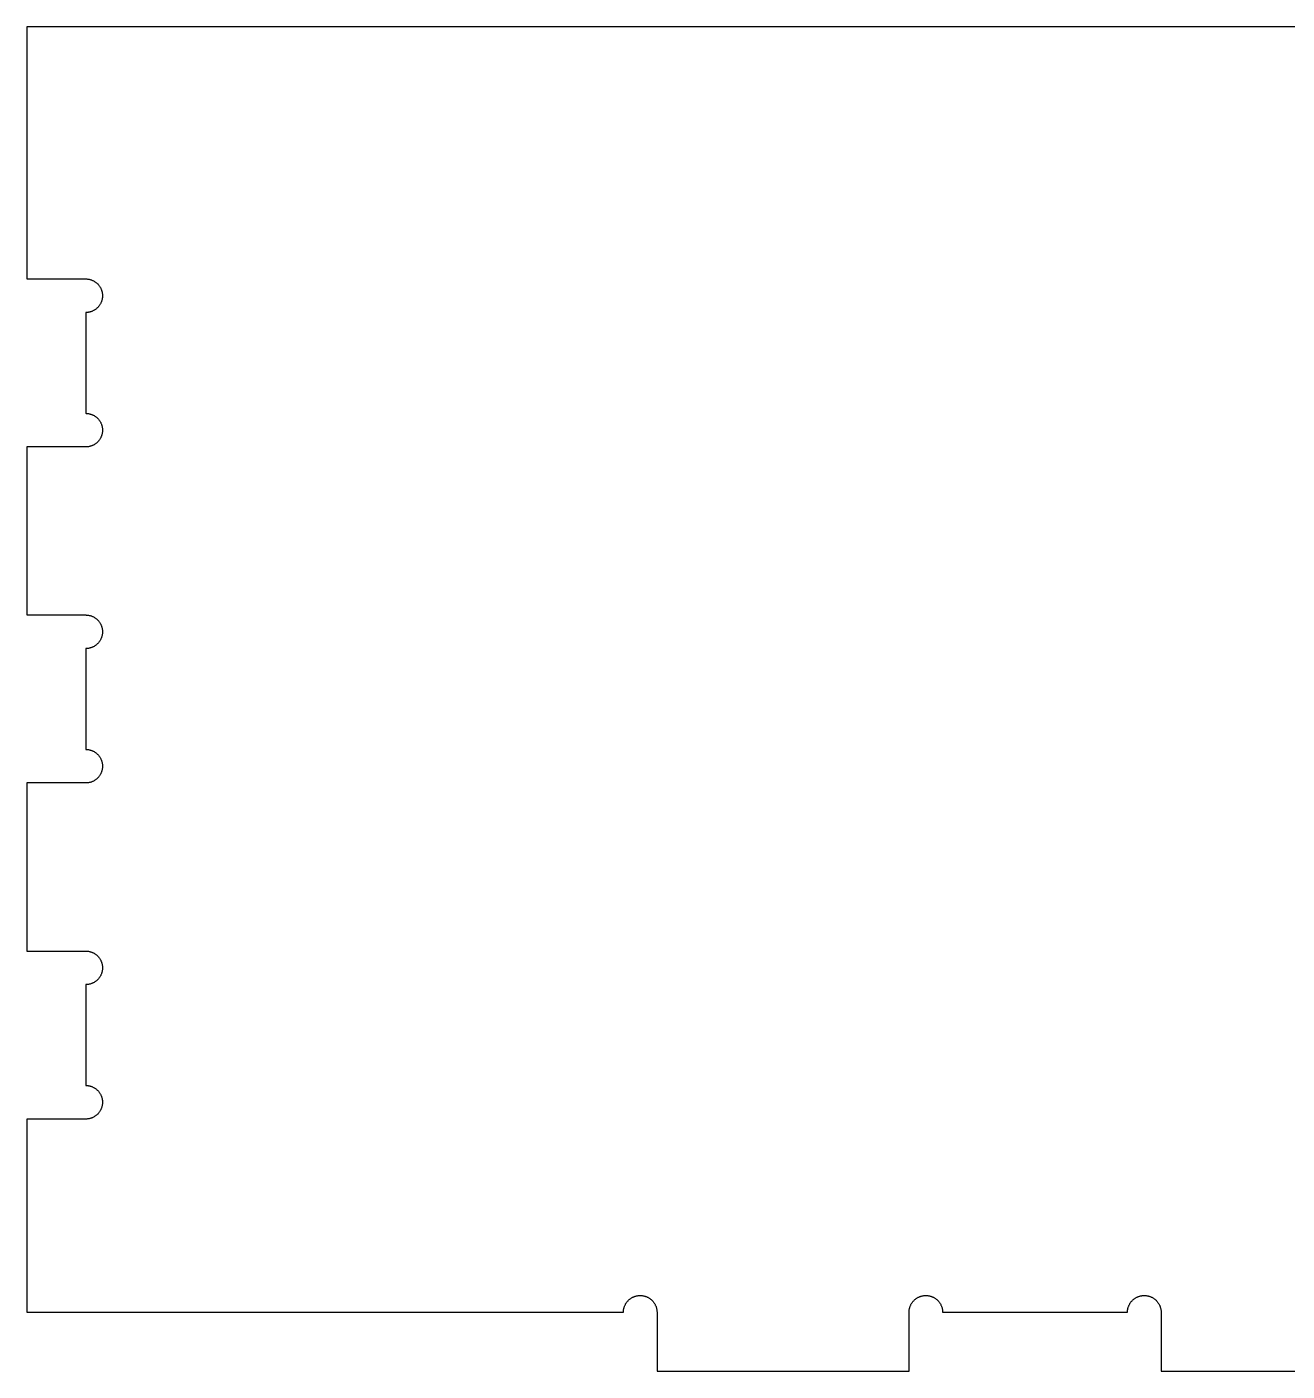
# Model space of a CAD drawing. Header units: millimetres. Extents: x 89.4 to 150.7, y -101.2 to -22.
# Drawn here: x 90.69 to 120.69, y -101.23 to -69.23 of the extents above; entities that cross this region are included whole.
import ezdxf

# ---------------------------------------------------------------- set-up
doc = ezdxf.new("R2010")
doc.units = ezdxf.units.MM
doc.layers.add('Default', color=18, linetype='Continuous', true_color=0x000000)

msp = doc.modelspace()

# ---------------------------------------------------------------- linework, layer by layer
at = {"layer": 'Default'}
for p, q in [((150.69, -69.227), (90.69, -69.227)), ((90.69, -69.227), (90.69, -75.227)), ((90.69, -75.227), (92.09, -75.227)), ((92.09, -75.227), (92.104, -75.228)), ((92.104, -75.228), (92.117, -75.228)), ((92.117, -75.228), (92.131, -75.23)), ((92.131, -75.23), (92.145, -75.231)), ((92.145, -75.231), (92.158, -75.233)), ((92.158, -75.233), (92.172, -75.236)), ((92.172, -75.236), (92.186, -75.239)), ((92.186, -75.239), (92.199, -75.243)), ((92.199, -75.243), (92.212, -75.247)), ((92.212, -75.247), (92.225, -75.251)), ((92.225, -75.251), (92.238, -75.256)), ((92.238, -75.256), (92.251, -75.261)), ((92.251, -75.261), (92.263, -75.267)), ((92.263, -75.267), (92.276, -75.273)), ((92.276, -75.273), (92.288, -75.28)), ((92.288, -75.28), (92.3, -75.287)), ((92.3, -75.287), (92.311, -75.294)), ((92.311, -75.294), (92.323, -75.302)), ((92.323, -75.302), (92.334, -75.31)), ((92.334, -75.31), (92.345, -75.319)), ((92.345, -75.319), (92.355, -75.328)), ((92.355, -75.328), (92.365, -75.337)), ((92.365, -75.337), (92.375, -75.347)), ((92.375, -75.347), (92.385, -75.357)), ((92.385, -75.357), (92.394, -75.367)), ((92.394, -75.367), (92.403, -75.378)), ((92.403, -75.378), (92.411, -75.389)), ((92.411, -75.389), (92.419, -75.4)), ((92.419, -75.4), (92.427, -75.412)), ((92.427, -75.412), (92.434, -75.423)), ((92.434, -75.423), (92.441, -75.435)), ((92.441, -75.435), (92.447, -75.448)), ((92.447, -75.448), (92.453, -75.46)), ((92.453, -75.46), (92.459, -75.473)), ((92.459, -75.473), (92.464, -75.486)), ((92.464, -75.486), (92.468, -75.499)), ((92.468, -75.499), (92.473, -75.512)), ((92.473, -75.512), (92.476, -75.525)), ((92.434, -75.831), (92.427, -75.843)), ((92.441, -75.819), (92.434, -75.831)), ((92.447, -75.807), (92.441, -75.819)), ((92.453, -75.795), (92.447, -75.807)), ((92.459, -75.782), (92.453, -75.795)), ((92.464, -75.769), (92.459, -75.782)), ((92.468, -75.756), (92.464, -75.769)), ((92.473, -75.743), (92.468, -75.756)), ((92.476, -75.73), (92.473, -75.743)), ((92.476, -75.525), (92.48, -75.538)), ((92.48, -75.716), (92.476, -75.73)), ((92.48, -75.538), (92.483, -75.552)), ((92.483, -75.703), (92.48, -75.716)), ((92.483, -75.552), (92.485, -75.566)), ((92.485, -75.689), (92.483, -75.703)), ((92.485, -75.566), (92.487, -75.579)), ((92.487, -75.676), (92.485, -75.689)), ((92.487, -75.579), (92.488, -75.593)), ((92.488, -75.662), (92.487, -75.676)), ((92.488, -75.593), (92.489, -75.607)), ((92.489, -75.648), (92.488, -75.662)), ((92.489, -75.607), (92.49, -75.621)), ((92.49, -75.634), (92.489, -75.648)), ((92.49, -75.621), (92.49, -75.634)), ((92.104, -76.027), (92.09, -76.027)), ((92.09, -76.027), (92.09, -78.427)), ((92.117, -76.026), (92.104, -76.027)), ((92.131, -76.025), (92.117, -76.026)), ((92.145, -76.024), (92.131, -76.025)), ((92.158, -76.022), (92.145, -76.024)), ((92.172, -76.019), (92.158, -76.022)), ((92.186, -76.016), (92.172, -76.019)), ((92.199, -76.012), (92.186, -76.016)), ((92.212, -76.008), (92.199, -76.012)), ((92.225, -76.004), (92.212, -76.008)), ((92.238, -75.999), (92.225, -76.004)), ((92.251, -75.994), (92.238, -75.999)), ((92.263, -75.988), (92.251, -75.994)), ((92.276, -75.982), (92.263, -75.988)), ((92.288, -75.975), (92.276, -75.982)), ((92.3, -75.968), (92.288, -75.975)), ((92.311, -75.961), (92.3, -75.968)), ((92.323, -75.953), (92.311, -75.961)), ((92.334, -75.944), (92.323, -75.953)), ((92.345, -75.936), (92.334, -75.944)), ((92.355, -75.927), (92.345, -75.936)), ((92.365, -75.918), (92.355, -75.927)), ((92.375, -75.908), (92.365, -75.918)), ((92.385, -75.898), (92.375, -75.908)), ((92.394, -75.887), (92.385, -75.898)), ((92.403, -75.877), (92.394, -75.887)), ((92.411, -75.866), (92.403, -75.877)), ((92.419, -75.855), (92.411, -75.866)), ((92.427, -75.843), (92.419, -75.855)), ((92.09, -78.427), (92.104, -78.428)), ((92.104, -78.428), (92.117, -78.428)), ((92.117, -78.428), (92.131, -78.43)), ((92.131, -78.43), (92.145, -78.431)), ((92.145, -78.431), (92.158, -78.433)), ((92.158, -78.433), (92.172, -78.436)), ((92.172, -78.436), (92.186, -78.439)), ((92.186, -78.439), (92.199, -78.443)), ((92.199, -78.443), (92.212, -78.447)), ((92.212, -78.447), (92.225, -78.451)), ((92.225, -78.451), (92.238, -78.456)), ((92.238, -78.456), (92.251, -78.461)), ((92.251, -78.461), (92.263, -78.467)), ((92.263, -78.467), (92.276, -78.473)), ((92.276, -78.473), (92.288, -78.48)), ((92.288, -78.48), (92.3, -78.487)), ((92.3, -78.487), (92.311, -78.494)), ((92.311, -78.494), (92.323, -78.502)), ((92.323, -78.502), (92.334, -78.51)), ((92.334, -78.51), (92.345, -78.519)), ((92.345, -78.519), (92.355, -78.528)), ((92.355, -78.528), (92.365, -78.537)), ((92.365, -78.537), (92.375, -78.547)), ((92.375, -78.547), (92.385, -78.557)), ((92.385, -78.557), (92.394, -78.567)), ((92.394, -78.567), (92.403, -78.578)), ((92.403, -78.578), (92.411, -78.589)), ((92.411, -78.589), (92.419, -78.6)), ((92.419, -78.6), (92.427, -78.612)), ((92.427, -78.612), (92.434, -78.623)), ((92.434, -78.623), (92.441, -78.635)), ((92.441, -78.635), (92.447, -78.648)), ((92.447, -78.648), (92.453, -78.66)), ((92.453, -78.66), (92.459, -78.673)), ((92.459, -78.673), (92.464, -78.686)), ((92.464, -78.686), (92.468, -78.699)), ((92.468, -78.699), (92.473, -78.712)), ((92.473, -78.712), (92.476, -78.725)), ((92.434, -79.031), (92.427, -79.043)), ((92.441, -79.019), (92.434, -79.031)), ((92.447, -79.007), (92.441, -79.019)), ((92.453, -78.995), (92.447, -79.007)), ((92.459, -78.982), (92.453, -78.995)), ((92.464, -78.969), (92.459, -78.982)), ((92.468, -78.956), (92.464, -78.969)), ((92.473, -78.943), (92.468, -78.956)), ((92.476, -78.93), (92.473, -78.943)), ((92.476, -78.725), (92.48, -78.738)), ((92.48, -78.916), (92.476, -78.93)), ((92.48, -78.738), (92.483, -78.752)), ((92.483, -78.903), (92.48, -78.916)), ((92.483, -78.752), (92.485, -78.766)), ((92.485, -78.889), (92.483, -78.903)), ((92.485, -78.766), (92.487, -78.779)), ((92.487, -78.876), (92.485, -78.889)), ((92.487, -78.779), (92.488, -78.793)), ((92.488, -78.862), (92.487, -78.876)), ((92.488, -78.793), (92.489, -78.807)), ((92.489, -78.848), (92.488, -78.862)), ((92.489, -78.807), (92.49, -78.821)), ((92.49, -78.834), (92.489, -78.848)), ((92.49, -78.821), (92.49, -78.834)), ((92.09, -79.227), (90.69, -79.227)), ((90.69, -79.227), (90.69, -83.227)), ((92.104, -79.227), (92.09, -79.227)), ((92.117, -79.226), (92.104, -79.227)), ((92.131, -79.225), (92.117, -79.226)), ((92.145, -79.224), (92.131, -79.225)), ((92.158, -79.222), (92.145, -79.224)), ((92.172, -79.219), (92.158, -79.222)), ((92.186, -79.216), (92.172, -79.219)), ((92.199, -79.212), (92.186, -79.216)), ((92.212, -79.208), (92.199, -79.212)), ((92.225, -79.204), (92.212, -79.208)), ((92.238, -79.199), (92.225, -79.204)), ((92.251, -79.194), (92.238, -79.199)), ((92.263, -79.188), (92.251, -79.194)), ((92.276, -79.182), (92.263, -79.188)), ((92.288, -79.175), (92.276, -79.182)), ((92.3, -79.168), (92.288, -79.175)), ((92.311, -79.161), (92.3, -79.168)), ((92.323, -79.153), (92.311, -79.161)), ((92.334, -79.144), (92.323, -79.153)), ((92.345, -79.136), (92.334, -79.144)), ((92.355, -79.127), (92.345, -79.136)), ((92.365, -79.118), (92.355, -79.127)), ((92.375, -79.108), (92.365, -79.118)), ((92.385, -79.098), (92.375, -79.108)), ((92.394, -79.087), (92.385, -79.098)), ((92.403, -79.077), (92.394, -79.087)), ((92.411, -79.066), (92.403, -79.077)), ((92.419, -79.055), (92.411, -79.066)), ((92.427, -79.043), (92.419, -79.055)), ((90.69, -83.227), (92.09, -83.227)), ((92.09, -83.227), (92.104, -83.228)), ((92.104, -83.228), (92.117, -83.228)), ((92.117, -83.228), (92.131, -83.23)), ((92.131, -83.23), (92.145, -83.231)), ((92.145, -83.231), (92.158, -83.233)), ((92.158, -83.233), (92.172, -83.236)), ((92.172, -83.236), (92.186, -83.239)), ((92.186, -83.239), (92.199, -83.243)), ((92.199, -83.243), (92.212, -83.247)), ((92.212, -83.247), (92.225, -83.251)), ((92.225, -83.251), (92.238, -83.256)), ((92.238, -83.256), (92.251, -83.261)), ((92.251, -83.261), (92.263, -83.267)), ((92.263, -83.267), (92.276, -83.273)), ((92.276, -83.273), (92.288, -83.28)), ((92.288, -83.28), (92.3, -83.287)), ((92.3, -83.287), (92.311, -83.294)), ((92.311, -83.294), (92.323, -83.302)), ((92.323, -83.302), (92.334, -83.31)), ((92.334, -83.31), (92.345, -83.319)), ((92.345, -83.319), (92.355, -83.328)), ((92.355, -83.328), (92.365, -83.337)), ((92.365, -83.337), (92.375, -83.347)), ((92.375, -83.347), (92.385, -83.357)), ((92.385, -83.357), (92.394, -83.367)), ((92.394, -83.367), (92.403, -83.378)), ((92.403, -83.378), (92.411, -83.389)), ((92.411, -83.389), (92.419, -83.4)), ((92.419, -83.4), (92.427, -83.412)), ((92.427, -83.412), (92.434, -83.423)), ((92.434, -83.423), (92.441, -83.435)), ((92.441, -83.435), (92.447, -83.448)), ((92.447, -83.448), (92.453, -83.46)), ((92.453, -83.46), (92.459, -83.473)), ((92.459, -83.473), (92.464, -83.486)), ((92.464, -83.486), (92.468, -83.499)), ((92.468, -83.499), (92.473, -83.512)), ((92.473, -83.512), (92.476, -83.525)), ((92.434, -83.831), (92.427, -83.843)), ((92.441, -83.819), (92.434, -83.831)), ((92.447, -83.807), (92.441, -83.819)), ((92.453, -83.795), (92.447, -83.807)), ((92.459, -83.782), (92.453, -83.795)), ((92.464, -83.769), (92.459, -83.782)), ((92.468, -83.756), (92.464, -83.769)), ((92.473, -83.743), (92.468, -83.756)), ((92.476, -83.73), (92.473, -83.743)), ((92.476, -83.525), (92.48, -83.538)), ((92.48, -83.716), (92.476, -83.73)), ((92.48, -83.538), (92.483, -83.552)), ((92.483, -83.703), (92.48, -83.716)), ((92.483, -83.552), (92.485, -83.566)), ((92.485, -83.689), (92.483, -83.703)), ((92.485, -83.566), (92.487, -83.579)), ((92.487, -83.676), (92.485, -83.689)), ((92.487, -83.579), (92.488, -83.593)), ((92.488, -83.662), (92.487, -83.676)), ((92.488, -83.593), (92.489, -83.607)), ((92.489, -83.648), (92.488, -83.662)), ((92.489, -83.607), (92.49, -83.621)), ((92.49, -83.634), (92.489, -83.648)), ((92.49, -83.621), (92.49, -83.634)), ((92.104, -84.027), (92.09, -84.027)), ((92.09, -84.027), (92.09, -86.427)), ((92.117, -84.026), (92.104, -84.027)), ((92.131, -84.025), (92.117, -84.026)), ((92.145, -84.024), (92.131, -84.025)), ((92.158, -84.022), (92.145, -84.024)), ((92.172, -84.019), (92.158, -84.022)), ((92.186, -84.016), (92.172, -84.019)), ((92.199, -84.012), (92.186, -84.016)), ((92.212, -84.008), (92.199, -84.012)), ((92.225, -84.004), (92.212, -84.008)), ((92.238, -83.999), (92.225, -84.004)), ((92.251, -83.994), (92.238, -83.999)), ((92.263, -83.988), (92.251, -83.994)), ((92.276, -83.982), (92.263, -83.988)), ((92.288, -83.975), (92.276, -83.982)), ((92.3, -83.968), (92.288, -83.975)), ((92.311, -83.961), (92.3, -83.968)), ((92.323, -83.953), (92.311, -83.961)), ((92.334, -83.944), (92.323, -83.953)), ((92.345, -83.936), (92.334, -83.944)), ((92.355, -83.927), (92.345, -83.936)), ((92.365, -83.918), (92.355, -83.927)), ((92.375, -83.908), (92.365, -83.918)), ((92.385, -83.898), (92.375, -83.908)), ((92.394, -83.887), (92.385, -83.898)), ((92.403, -83.877), (92.394, -83.887)), ((92.411, -83.866), (92.403, -83.877)), ((92.419, -83.855), (92.411, -83.866)), ((92.427, -83.843), (92.419, -83.855)), ((92.09, -86.427), (92.104, -86.428)), ((92.104, -86.428), (92.117, -86.428)), ((92.117, -86.428), (92.131, -86.43)), ((92.131, -86.43), (92.145, -86.431)), ((92.145, -86.431), (92.158, -86.433)), ((92.158, -86.433), (92.172, -86.436)), ((92.172, -86.436), (92.186, -86.439)), ((92.186, -86.439), (92.199, -86.443)), ((92.199, -86.443), (92.212, -86.447)), ((92.212, -86.447), (92.225, -86.451)), ((92.225, -86.451), (92.238, -86.456)), ((92.238, -86.456), (92.251, -86.461)), ((92.251, -86.461), (92.263, -86.467)), ((92.263, -86.467), (92.276, -86.473)), ((92.276, -86.473), (92.288, -86.48)), ((92.288, -86.48), (92.3, -86.487)), ((92.3, -86.487), (92.311, -86.494)), ((92.311, -86.494), (92.323, -86.502)), ((92.323, -86.502), (92.334, -86.51)), ((92.334, -86.51), (92.345, -86.519)), ((92.345, -86.519), (92.355, -86.528)), ((92.355, -86.528), (92.365, -86.537)), ((92.365, -86.537), (92.375, -86.547)), ((92.375, -86.547), (92.385, -86.557)), ((92.385, -86.557), (92.394, -86.567)), ((92.394, -86.567), (92.403, -86.578)), ((92.403, -86.578), (92.411, -86.589)), ((92.411, -86.589), (92.419, -86.6)), ((92.419, -86.6), (92.427, -86.612)), ((92.427, -86.612), (92.434, -86.623)), ((92.434, -86.623), (92.441, -86.635)), ((92.441, -86.635), (92.447, -86.648)), ((92.447, -86.648), (92.453, -86.66)), ((92.453, -86.66), (92.459, -86.673)), ((92.459, -86.673), (92.464, -86.686)), ((92.464, -86.686), (92.468, -86.699)), ((92.468, -86.699), (92.473, -86.712)), ((92.473, -86.712), (92.476, -86.725)), ((92.434, -87.031), (92.427, -87.043)), ((92.441, -87.019), (92.434, -87.031)), ((92.447, -87.007), (92.441, -87.019)), ((92.453, -86.995), (92.447, -87.007)), ((92.459, -86.982), (92.453, -86.995)), ((92.464, -86.969), (92.459, -86.982)), ((92.468, -86.956), (92.464, -86.969)), ((92.473, -86.943), (92.468, -86.956)), ((92.476, -86.93), (92.473, -86.943)), ((92.476, -86.725), (92.48, -86.738)), ((92.48, -86.916), (92.476, -86.93)), ((92.48, -86.738), (92.483, -86.752)), ((92.483, -86.903), (92.48, -86.916)), ((92.483, -86.752), (92.485, -86.766)), ((92.485, -86.889), (92.483, -86.903)), ((92.485, -86.766), (92.487, -86.779)), ((92.487, -86.876), (92.485, -86.889)), ((92.487, -86.779), (92.488, -86.793)), ((92.488, -86.862), (92.487, -86.876)), ((92.488, -86.793), (92.489, -86.807)), ((92.489, -86.848), (92.488, -86.862)), ((92.489, -86.807), (92.49, -86.821)), ((92.49, -86.834), (92.489, -86.848)), ((92.49, -86.821), (92.49, -86.834)), ((92.09, -87.227), (90.69, -87.227)), ((90.69, -87.227), (90.69, -91.227)), ((92.104, -87.227), (92.09, -87.227)), ((92.117, -87.226), (92.104, -87.227)), ((92.131, -87.225), (92.117, -87.226)), ((92.145, -87.224), (92.131, -87.225)), ((92.158, -87.222), (92.145, -87.224)), ((92.172, -87.219), (92.158, -87.222)), ((92.186, -87.216), (92.172, -87.219)), ((92.199, -87.212), (92.186, -87.216)), ((92.212, -87.208), (92.199, -87.212)), ((92.225, -87.204), (92.212, -87.208)), ((92.238, -87.199), (92.225, -87.204)), ((92.251, -87.194), (92.238, -87.199)), ((92.263, -87.188), (92.251, -87.194)), ((92.276, -87.182), (92.263, -87.188)), ((92.288, -87.175), (92.276, -87.182)), ((92.3, -87.168), (92.288, -87.175)), ((92.311, -87.161), (92.3, -87.168)), ((92.323, -87.153), (92.311, -87.161)), ((92.334, -87.144), (92.323, -87.153)), ((92.345, -87.136), (92.334, -87.144)), ((92.355, -87.127), (92.345, -87.136)), ((92.365, -87.118), (92.355, -87.127)), ((92.375, -87.108), (92.365, -87.118)), ((92.385, -87.098), (92.375, -87.108)), ((92.394, -87.087), (92.385, -87.098)), ((92.403, -87.077), (92.394, -87.087)), ((92.411, -87.066), (92.403, -87.077)), ((92.419, -87.055), (92.411, -87.066)), ((92.427, -87.043), (92.419, -87.055)), ((90.69, -91.227), (92.09, -91.227)), ((92.09, -91.227), (92.104, -91.228)), ((92.104, -91.228), (92.117, -91.228)), ((92.117, -91.228), (92.131, -91.23)), ((92.131, -91.23), (92.145, -91.231)), ((92.145, -91.231), (92.158, -91.233)), ((92.158, -91.233), (92.172, -91.236)), ((92.172, -91.236), (92.186, -91.239)), ((92.186, -91.239), (92.199, -91.243)), ((92.199, -91.243), (92.212, -91.247)), ((92.212, -91.247), (92.225, -91.251)), ((92.225, -91.251), (92.238, -91.256)), ((92.238, -91.256), (92.251, -91.261)), ((92.251, -91.261), (92.263, -91.267)), ((92.263, -91.267), (92.276, -91.273)), ((92.276, -91.273), (92.288, -91.28)), ((92.288, -91.28), (92.3, -91.287)), ((92.3, -91.287), (92.311, -91.294)), ((92.311, -91.294), (92.323, -91.302)), ((92.323, -91.302), (92.334, -91.31)), ((92.334, -91.31), (92.345, -91.319)), ((92.345, -91.319), (92.355, -91.328)), ((92.355, -91.328), (92.365, -91.337)), ((92.365, -91.337), (92.375, -91.347)), ((92.375, -91.347), (92.385, -91.357)), ((92.385, -91.357), (92.394, -91.367)), ((92.394, -91.367), (92.403, -91.378)), ((92.403, -91.378), (92.411, -91.389)), ((92.411, -91.389), (92.419, -91.4)), ((92.419, -91.4), (92.427, -91.412)), ((92.427, -91.412), (92.434, -91.423)), ((92.434, -91.423), (92.441, -91.435)), ((92.441, -91.435), (92.447, -91.448)), ((92.447, -91.448), (92.453, -91.46)), ((92.453, -91.46), (92.459, -91.473)), ((92.459, -91.473), (92.464, -91.486)), ((92.464, -91.486), (92.468, -91.499)), ((92.468, -91.499), (92.473, -91.512)), ((92.473, -91.512), (92.476, -91.525)), ((92.434, -91.831), (92.427, -91.843)), ((92.441, -91.819), (92.434, -91.831)), ((92.447, -91.807), (92.441, -91.819)), ((92.453, -91.795), (92.447, -91.807)), ((92.459, -91.782), (92.453, -91.795)), ((92.464, -91.769), (92.459, -91.782)), ((92.468, -91.756), (92.464, -91.769)), ((92.473, -91.743), (92.468, -91.756)), ((92.476, -91.73), (92.473, -91.743)), ((92.476, -91.525), (92.48, -91.538)), ((92.48, -91.716), (92.476, -91.73)), ((92.48, -91.538), (92.483, -91.552)), ((92.483, -91.703), (92.48, -91.716)), ((92.483, -91.552), (92.485, -91.566)), ((92.485, -91.689), (92.483, -91.703)), ((92.485, -91.566), (92.487, -91.579)), ((92.487, -91.676), (92.485, -91.689)), ((92.487, -91.579), (92.488, -91.593)), ((92.488, -91.662), (92.487, -91.676)), ((92.488, -91.593), (92.489, -91.607)), ((92.489, -91.648), (92.488, -91.662)), ((92.489, -91.607), (92.49, -91.621)), ((92.49, -91.634), (92.489, -91.648)), ((92.49, -91.621), (92.49, -91.634)), ((92.104, -92.027), (92.09, -92.027)), ((92.09, -92.027), (92.09, -94.427)), ((92.117, -92.026), (92.104, -92.027)), ((92.131, -92.025), (92.117, -92.026)), ((92.145, -92.024), (92.131, -92.025)), ((92.158, -92.022), (92.145, -92.024)), ((92.172, -92.019), (92.158, -92.022)), ((92.186, -92.016), (92.172, -92.019)), ((92.199, -92.012), (92.186, -92.016)), ((92.212, -92.008), (92.199, -92.012)), ((92.225, -92.004), (92.212, -92.008)), ((92.238, -91.999), (92.225, -92.004)), ((92.251, -91.994), (92.238, -91.999)), ((92.263, -91.988), (92.251, -91.994)), ((92.276, -91.982), (92.263, -91.988)), ((92.288, -91.975), (92.276, -91.982)), ((92.3, -91.968), (92.288, -91.975)), ((92.311, -91.961), (92.3, -91.968)), ((92.323, -91.953), (92.311, -91.961)), ((92.334, -91.944), (92.323, -91.953)), ((92.345, -91.936), (92.334, -91.944)), ((92.355, -91.927), (92.345, -91.936)), ((92.365, -91.918), (92.355, -91.927)), ((92.375, -91.908), (92.365, -91.918)), ((92.385, -91.898), (92.375, -91.908)), ((92.394, -91.887), (92.385, -91.898)), ((92.403, -91.877), (92.394, -91.887)), ((92.411, -91.866), (92.403, -91.877)), ((92.419, -91.855), (92.411, -91.866)), ((92.427, -91.843), (92.419, -91.855)), ((92.09, -94.427), (92.104, -94.428)), ((92.104, -94.428), (92.117, -94.428)), ((92.117, -94.428), (92.131, -94.43)), ((92.131, -94.43), (92.145, -94.431)), ((92.145, -94.431), (92.158, -94.433)), ((92.158, -94.433), (92.172, -94.436)), ((92.172, -94.436), (92.186, -94.439)), ((92.186, -94.439), (92.199, -94.443)), ((92.199, -94.443), (92.212, -94.447)), ((92.212, -94.447), (92.225, -94.451)), ((92.225, -94.451), (92.238, -94.456)), ((92.238, -94.456), (92.251, -94.461)), ((92.251, -94.461), (92.263, -94.467)), ((92.263, -94.467), (92.276, -94.473)), ((92.276, -94.473), (92.288, -94.48)), ((92.288, -94.48), (92.3, -94.487)), ((92.3, -94.487), (92.311, -94.494)), ((92.311, -94.494), (92.323, -94.502)), ((92.323, -94.502), (92.334, -94.51)), ((92.334, -94.51), (92.345, -94.519)), ((92.345, -94.519), (92.355, -94.528)), ((92.355, -94.528), (92.365, -94.537)), ((92.365, -94.537), (92.375, -94.547)), ((92.375, -94.547), (92.385, -94.557)), ((92.385, -94.557), (92.394, -94.567)), ((92.394, -94.567), (92.403, -94.578)), ((92.403, -94.578), (92.411, -94.589)), ((92.411, -94.589), (92.419, -94.6)), ((92.419, -94.6), (92.427, -94.612)), ((92.427, -94.612), (92.434, -94.623)), ((92.434, -94.623), (92.441, -94.635)), ((92.441, -94.635), (92.447, -94.648)), ((92.447, -94.648), (92.453, -94.66)), ((92.453, -94.66), (92.459, -94.673)), ((92.459, -94.673), (92.464, -94.686)), ((92.464, -94.686), (92.468, -94.699)), ((92.468, -94.699), (92.473, -94.712)), ((92.473, -94.712), (92.476, -94.725)), ((92.434, -95.031), (92.427, -95.043)), ((92.441, -95.019), (92.434, -95.031)), ((92.447, -95.007), (92.441, -95.019)), ((92.453, -94.995), (92.447, -95.007)), ((92.459, -94.982), (92.453, -94.995)), ((92.464, -94.969), (92.459, -94.982)), ((92.468, -94.956), (92.464, -94.969)), ((92.473, -94.943), (92.468, -94.956)), ((92.476, -94.93), (92.473, -94.943)), ((92.476, -94.725), (92.48, -94.738)), ((92.48, -94.916), (92.476, -94.93)), ((92.48, -94.738), (92.483, -94.752)), ((92.483, -94.903), (92.48, -94.916)), ((92.483, -94.752), (92.485, -94.766)), ((92.485, -94.889), (92.483, -94.903)), ((92.485, -94.766), (92.487, -94.779)), ((92.487, -94.876), (92.485, -94.889)), ((92.487, -94.779), (92.488, -94.793)), ((92.488, -94.862), (92.487, -94.876)), ((92.488, -94.793), (92.489, -94.807)), ((92.489, -94.848), (92.488, -94.862)), ((92.489, -94.807), (92.49, -94.821)), ((92.49, -94.834), (92.489, -94.848)), ((92.49, -94.821), (92.49, -94.834)), ((92.09, -95.227), (90.69, -95.227)), ((90.69, -95.227), (90.69, -99.827)), ((92.104, -95.227), (92.09, -95.227)), ((92.117, -95.226), (92.104, -95.227)), ((92.131, -95.225), (92.117, -95.226)), ((92.145, -95.224), (92.131, -95.225)), ((92.158, -95.222), (92.145, -95.224)), ((92.172, -95.219), (92.158, -95.222)), ((92.186, -95.216), (92.172, -95.219)), ((92.199, -95.212), (92.186, -95.216)), ((92.212, -95.208), (92.199, -95.212)), ((92.225, -95.204), (92.212, -95.208)), ((92.238, -95.199), (92.225, -95.204)), ((92.251, -95.194), (92.238, -95.199)), ((92.263, -95.188), (92.251, -95.194)), ((92.276, -95.182), (92.263, -95.188)), ((92.288, -95.175), (92.276, -95.182)), ((92.3, -95.168), (92.288, -95.175)), ((92.311, -95.161), (92.3, -95.168)), ((92.323, -95.153), (92.311, -95.161)), ((92.334, -95.144), (92.323, -95.153)), ((92.345, -95.136), (92.334, -95.144)), ((92.355, -95.127), (92.345, -95.136)), ((92.365, -95.118), (92.355, -95.127)), ((92.375, -95.108), (92.365, -95.118)), ((92.385, -95.098), (92.375, -95.108)), ((92.394, -95.087), (92.385, -95.098)), ((92.403, -95.077), (92.394, -95.087)), ((92.411, -95.066), (92.403, -95.077)), ((92.419, -95.055), (92.411, -95.066)), ((92.427, -95.043), (92.419, -95.055)), ((105.03, -99.524), (105.04, -99.515)), ((105.04, -99.515), (105.051, -99.506)), ((105.051, -99.506), (105.063, -99.498)), ((105.063, -99.498), (105.074, -99.491)), ((105.074, -99.491), (105.086, -99.483)), ((105.086, -99.483), (105.098, -99.477)), ((105.098, -99.477), (105.11, -99.47)), ((105.11, -99.47), (105.122, -99.464)), ((105.122, -99.464), (105.135, -99.459)), ((105.135, -99.459), (105.148, -99.453)), ((105.148, -99.453), (105.161, -99.449)), ((105.161, -99.449), (105.174, -99.445)), ((105.174, -99.445), (105.187, -99.441)), ((105.187, -99.441), (105.201, -99.437)), ((105.201, -99.437), (105.214, -99.435)), ((105.214, -99.435), (105.228, -99.432)), ((105.228, -99.432), (105.242, -99.43)), ((105.242, -99.43), (105.255, -99.429)), ((105.255, -99.429), (105.269, -99.428)), ((105.269, -99.428), (105.283, -99.428)), ((105.283, -99.428), (105.297, -99.428)), ((105.297, -99.428), (105.31, -99.428)), ((105.31, -99.428), (105.324, -99.429)), ((105.324, -99.429), (105.338, -99.43)), ((105.338, -99.43), (105.352, -99.432)), ((105.352, -99.432), (105.365, -99.435)), ((105.365, -99.435), (105.379, -99.437)), ((105.379, -99.437), (105.392, -99.441)), ((105.392, -99.441), (105.405, -99.445)), ((105.405, -99.445), (105.419, -99.449)), ((105.419, -99.449), (105.432, -99.453)), ((105.432, -99.453), (105.444, -99.459)), ((105.444, -99.459), (105.457, -99.464)), ((105.457, -99.464), (105.47, -99.47)), ((105.47, -99.47), (105.482, -99.477)), ((105.482, -99.477), (105.494, -99.483)), ((105.494, -99.483), (105.506, -99.491)), ((105.506, -99.491), (105.517, -99.498)), ((105.517, -99.498), (105.528, -99.506)), ((105.528, -99.506), (105.539, -99.515)), ((105.539, -99.515), (105.55, -99.524)), ((111.83, -99.524), (111.84, -99.515)), ((111.84, -99.515), (111.851, -99.506)), ((111.851, -99.506), (111.863, -99.498)), ((111.863, -99.498), (111.874, -99.491)), ((111.874, -99.491), (111.886, -99.483)), ((111.886, -99.483), (111.898, -99.477)), ((111.898, -99.477), (111.91, -99.47)), ((111.91, -99.47), (111.922, -99.464)), ((111.922, -99.464), (111.935, -99.459)), ((111.935, -99.459), (111.948, -99.453)), ((111.948, -99.453), (111.961, -99.449)), ((111.961, -99.449), (111.974, -99.445)), ((111.974, -99.445), (111.987, -99.441)), ((111.987, -99.441), (112.001, -99.437)), ((112.001, -99.437), (112.014, -99.435)), ((112.014, -99.435), (112.028, -99.432)), ((112.028, -99.432), (112.042, -99.43)), ((112.042, -99.43), (112.055, -99.429)), ((112.055, -99.429), (112.069, -99.428)), ((112.069, -99.428), (112.083, -99.428)), ((112.083, -99.428), (112.097, -99.428)), ((112.097, -99.428), (112.11, -99.428)), ((112.11, -99.428), (112.124, -99.429)), ((112.124, -99.429), (112.138, -99.43)), ((112.138, -99.43), (112.152, -99.432)), ((112.152, -99.432), (112.165, -99.435)), ((112.165, -99.435), (112.179, -99.437)), ((112.179, -99.437), (112.192, -99.441)), ((112.192, -99.441), (112.205, -99.445)), ((112.205, -99.445), (112.219, -99.449)), ((112.219, -99.449), (112.232, -99.453)), ((112.232, -99.453), (112.244, -99.459)), ((112.244, -99.459), (112.257, -99.464)), ((112.257, -99.464), (112.27, -99.47)), ((112.27, -99.47), (112.282, -99.477)), ((112.282, -99.477), (112.294, -99.483)), ((112.294, -99.483), (112.306, -99.491)), ((112.306, -99.491), (112.317, -99.498)), ((112.317, -99.498), (112.328, -99.506)), ((112.328, -99.506), (112.339, -99.515)), ((112.339, -99.515), (112.35, -99.524)), ((117.03, -99.524), (117.04, -99.515)), ((117.04, -99.515), (117.051, -99.506)), ((117.051, -99.506), (117.063, -99.498)), ((117.063, -99.498), (117.074, -99.491)), ((117.074, -99.491), (117.086, -99.483)), ((117.086, -99.483), (117.098, -99.477)), ((117.098, -99.477), (117.11, -99.47)), ((117.11, -99.47), (117.122, -99.464)), ((117.122, -99.464), (117.135, -99.459)), ((117.135, -99.459), (117.148, -99.453)), ((117.148, -99.453), (117.161, -99.449)), ((117.161, -99.449), (117.174, -99.445)), ((117.174, -99.445), (117.187, -99.441)), ((117.187, -99.441), (117.201, -99.437)), ((117.201, -99.437), (117.214, -99.435)), ((117.214, -99.435), (117.228, -99.432)), ((117.228, -99.432), (117.242, -99.43)), ((117.242, -99.43), (117.255, -99.429)), ((117.255, -99.429), (117.269, -99.428)), ((117.269, -99.428), (117.283, -99.428)), ((117.283, -99.428), (117.297, -99.428)), ((117.297, -99.428), (117.31, -99.428)), ((117.31, -99.428), (117.324, -99.429)), ((117.324, -99.429), (117.338, -99.43)), ((117.338, -99.43), (117.352, -99.432)), ((117.352, -99.432), (117.365, -99.435)), ((117.365, -99.435), (117.379, -99.437)), ((117.379, -99.437), (117.392, -99.441)), ((117.392, -99.441), (117.405, -99.445)), ((117.405, -99.445), (117.419, -99.449)), ((117.419, -99.449), (117.432, -99.453)), ((117.432, -99.453), (117.444, -99.459)), ((117.444, -99.459), (117.457, -99.464)), ((117.457, -99.464), (117.47, -99.47)), ((117.47, -99.47), (117.482, -99.477)), ((117.482, -99.477), (117.494, -99.483)), ((117.494, -99.483), (117.506, -99.491)), ((117.506, -99.491), (117.517, -99.498)), ((117.517, -99.498), (117.528, -99.506)), ((117.528, -99.506), (117.539, -99.515)), ((117.539, -99.515), (117.55, -99.524)), ((90.69, -99.827), (100.49, -99.827)), ((100.49, -99.827), (104.89, -99.827)), ((104.89, -99.814), (104.891, -99.8)), ((104.89, -99.827), (104.89, -99.814)), ((104.891, -99.8), (104.892, -99.786)), ((104.892, -99.786), (104.894, -99.772)), ((104.894, -99.772), (104.896, -99.759)), ((104.896, -99.759), (104.898, -99.745)), ((104.898, -99.745), (104.901, -99.732)), ((104.901, -99.732), (104.905, -99.718)), ((104.905, -99.718), (104.909, -99.705)), ((104.909, -99.705), (104.913, -99.692)), ((104.913, -99.692), (104.918, -99.679)), ((104.918, -99.679), (104.924, -99.666)), ((104.924, -99.666), (104.929, -99.654)), ((104.929, -99.654), (104.936, -99.642)), ((104.936, -99.642), (104.942, -99.629)), ((104.942, -99.629), (104.949, -99.618)), ((104.949, -99.618), (104.957, -99.606)), ((104.957, -99.606), (104.965, -99.595)), ((104.965, -99.595), (104.973, -99.583)), ((104.973, -99.583), (104.981, -99.573)), ((104.981, -99.573), (104.99, -99.562)), ((104.99, -99.562), (105, -99.552)), ((105, -99.552), (105.009, -99.542)), ((105.009, -99.542), (105.019, -99.533)), ((105.019, -99.533), (105.03, -99.524)), ((105.55, -99.524), (105.56, -99.533)), ((105.56, -99.533), (105.57, -99.542)), ((105.57, -99.542), (105.58, -99.552)), ((105.58, -99.552), (105.589, -99.562)), ((105.589, -99.562), (105.598, -99.573)), ((105.598, -99.573), (105.607, -99.583)), ((105.607, -99.583), (105.615, -99.595)), ((105.615, -99.595), (105.623, -99.606)), ((105.623, -99.606), (105.63, -99.618)), ((105.63, -99.618), (105.637, -99.629)), ((105.637, -99.629), (105.644, -99.642)), ((105.644, -99.642), (105.65, -99.654)), ((105.65, -99.654), (105.656, -99.666)), ((105.656, -99.666), (105.661, -99.679)), ((105.661, -99.679), (105.666, -99.692)), ((105.666, -99.692), (105.671, -99.705)), ((105.671, -99.705), (105.675, -99.718)), ((105.675, -99.718), (105.678, -99.732)), ((105.678, -99.732), (105.681, -99.745)), ((105.681, -99.745), (105.684, -99.759)), ((105.684, -99.759), (105.686, -99.772)), ((105.686, -99.772), (105.688, -99.786)), ((105.688, -99.786), (105.689, -99.8)), ((105.689, -99.8), (105.69, -99.814)), ((105.69, -99.814), (105.69, -99.827)), ((105.69, -99.827), (105.69, -101.227)), ((111.69, -99.814), (111.691, -99.8)), ((111.69, -99.827), (111.69, -99.814)), ((111.69, -101.227), (111.69, -99.827)), ((111.691, -99.8), (111.692, -99.786)), ((111.692, -99.786), (111.694, -99.772)), ((111.694, -99.772), (111.696, -99.759)), ((111.696, -99.759), (111.698, -99.745)), ((111.698, -99.745), (111.701, -99.732)), ((111.701, -99.732), (111.705, -99.718)), ((111.705, -99.718), (111.709, -99.705)), ((111.709, -99.705), (111.713, -99.692)), ((111.713, -99.692), (111.718, -99.679)), ((111.718, -99.679), (111.724, -99.666)), ((111.724, -99.666), (111.729, -99.654)), ((111.729, -99.654), (111.736, -99.642)), ((111.736, -99.642), (111.742, -99.629)), ((111.742, -99.629), (111.749, -99.618)), ((111.749, -99.618), (111.757, -99.606)), ((111.757, -99.606), (111.765, -99.595)), ((111.765, -99.595), (111.773, -99.583)), ((111.773, -99.583), (111.781, -99.573)), ((111.781, -99.573), (111.79, -99.562)), ((111.79, -99.562), (111.8, -99.552)), ((111.8, -99.552), (111.809, -99.542)), ((111.809, -99.542), (111.819, -99.533)), ((111.819, -99.533), (111.83, -99.524)), ((112.35, -99.524), (112.36, -99.533)), ((112.36, -99.533), (112.37, -99.542)), ((112.37, -99.542), (112.38, -99.552)), ((112.38, -99.552), (112.389, -99.562)), ((112.389, -99.562), (112.398, -99.573)), ((112.398, -99.573), (112.407, -99.583)), ((112.407, -99.583), (112.415, -99.595)), ((112.415, -99.595), (112.423, -99.606)), ((112.423, -99.606), (112.43, -99.618)), ((112.43, -99.618), (112.437, -99.629)), ((112.437, -99.629), (112.444, -99.642)), ((112.444, -99.642), (112.45, -99.654)), ((112.45, -99.654), (112.456, -99.666)), ((112.456, -99.666), (112.461, -99.679)), ((112.461, -99.679), (112.466, -99.692)), ((112.466, -99.692), (112.471, -99.705)), ((112.471, -99.705), (112.475, -99.718)), ((112.475, -99.718), (112.478, -99.732)), ((112.478, -99.732), (112.481, -99.745)), ((112.481, -99.745), (112.484, -99.759)), ((112.484, -99.759), (112.486, -99.772)), ((112.486, -99.772), (112.488, -99.786)), ((112.488, -99.786), (112.489, -99.8)), ((112.489, -99.8), (112.49, -99.814)), ((112.49, -99.814), (112.49, -99.827)), ((112.49, -99.827), (116.89, -99.827)), ((116.89, -99.814), (116.891, -99.8)), ((116.89, -99.827), (116.89, -99.814)), ((116.891, -99.8), (116.892, -99.786)), ((116.892, -99.786), (116.894, -99.772)), ((116.894, -99.772), (116.896, -99.759)), ((116.896, -99.759), (116.898, -99.745)), ((116.898, -99.745), (116.901, -99.732)), ((116.901, -99.732), (116.905, -99.718)), ((116.905, -99.718), (116.909, -99.705)), ((116.909, -99.705), (116.913, -99.692)), ((116.913, -99.692), (116.918, -99.679)), ((116.918, -99.679), (116.924, -99.666)), ((116.924, -99.666), (116.929, -99.654)), ((116.929, -99.654), (116.936, -99.642)), ((116.936, -99.642), (116.942, -99.629)), ((116.942, -99.629), (116.949, -99.618)), ((116.949, -99.618), (116.957, -99.606)), ((116.957, -99.606), (116.965, -99.595)), ((116.965, -99.595), (116.973, -99.583)), ((116.973, -99.583), (116.981, -99.573)), ((116.981, -99.573), (116.99, -99.562)), ((116.99, -99.562), (117, -99.552)), ((117, -99.552), (117.009, -99.542)), ((117.009, -99.542), (117.019, -99.533)), ((117.019, -99.533), (117.03, -99.524)), ((117.55, -99.524), (117.56, -99.533)), ((117.56, -99.533), (117.57, -99.542)), ((117.57, -99.542), (117.58, -99.552)), ((117.58, -99.552), (117.589, -99.562)), ((117.589, -99.562), (117.598, -99.573)), ((117.598, -99.573), (117.607, -99.583)), ((117.607, -99.583), (117.615, -99.595)), ((117.615, -99.595), (117.623, -99.606)), ((117.623, -99.606), (117.63, -99.618)), ((117.63, -99.618), (117.637, -99.629)), ((117.637, -99.629), (117.644, -99.642)), ((117.644, -99.642), (117.65, -99.654)), ((117.65, -99.654), (117.656, -99.666)), ((117.656, -99.666), (117.661, -99.679)), ((117.661, -99.679), (117.666, -99.692)), ((117.666, -99.692), (117.671, -99.705)), ((117.671, -99.705), (117.675, -99.718)), ((117.675, -99.718), (117.678, -99.732)), ((117.678, -99.732), (117.681, -99.745)), ((117.681, -99.745), (117.684, -99.759)), ((117.684, -99.759), (117.686, -99.772)), ((117.686, -99.772), (117.688, -99.786)), ((117.688, -99.786), (117.689, -99.8)), ((117.689, -99.8), (117.69, -99.814)), ((117.69, -99.814), (117.69, -99.827)), ((117.69, -99.827), (117.69, -101.227)), ((105.69, -101.227), (111.69, -101.227)), ((117.69, -101.227), (123.69, -101.227))]:
    msp.add_line(p, q, dxfattribs=at)

doc.saveas('drawing.dxf')
